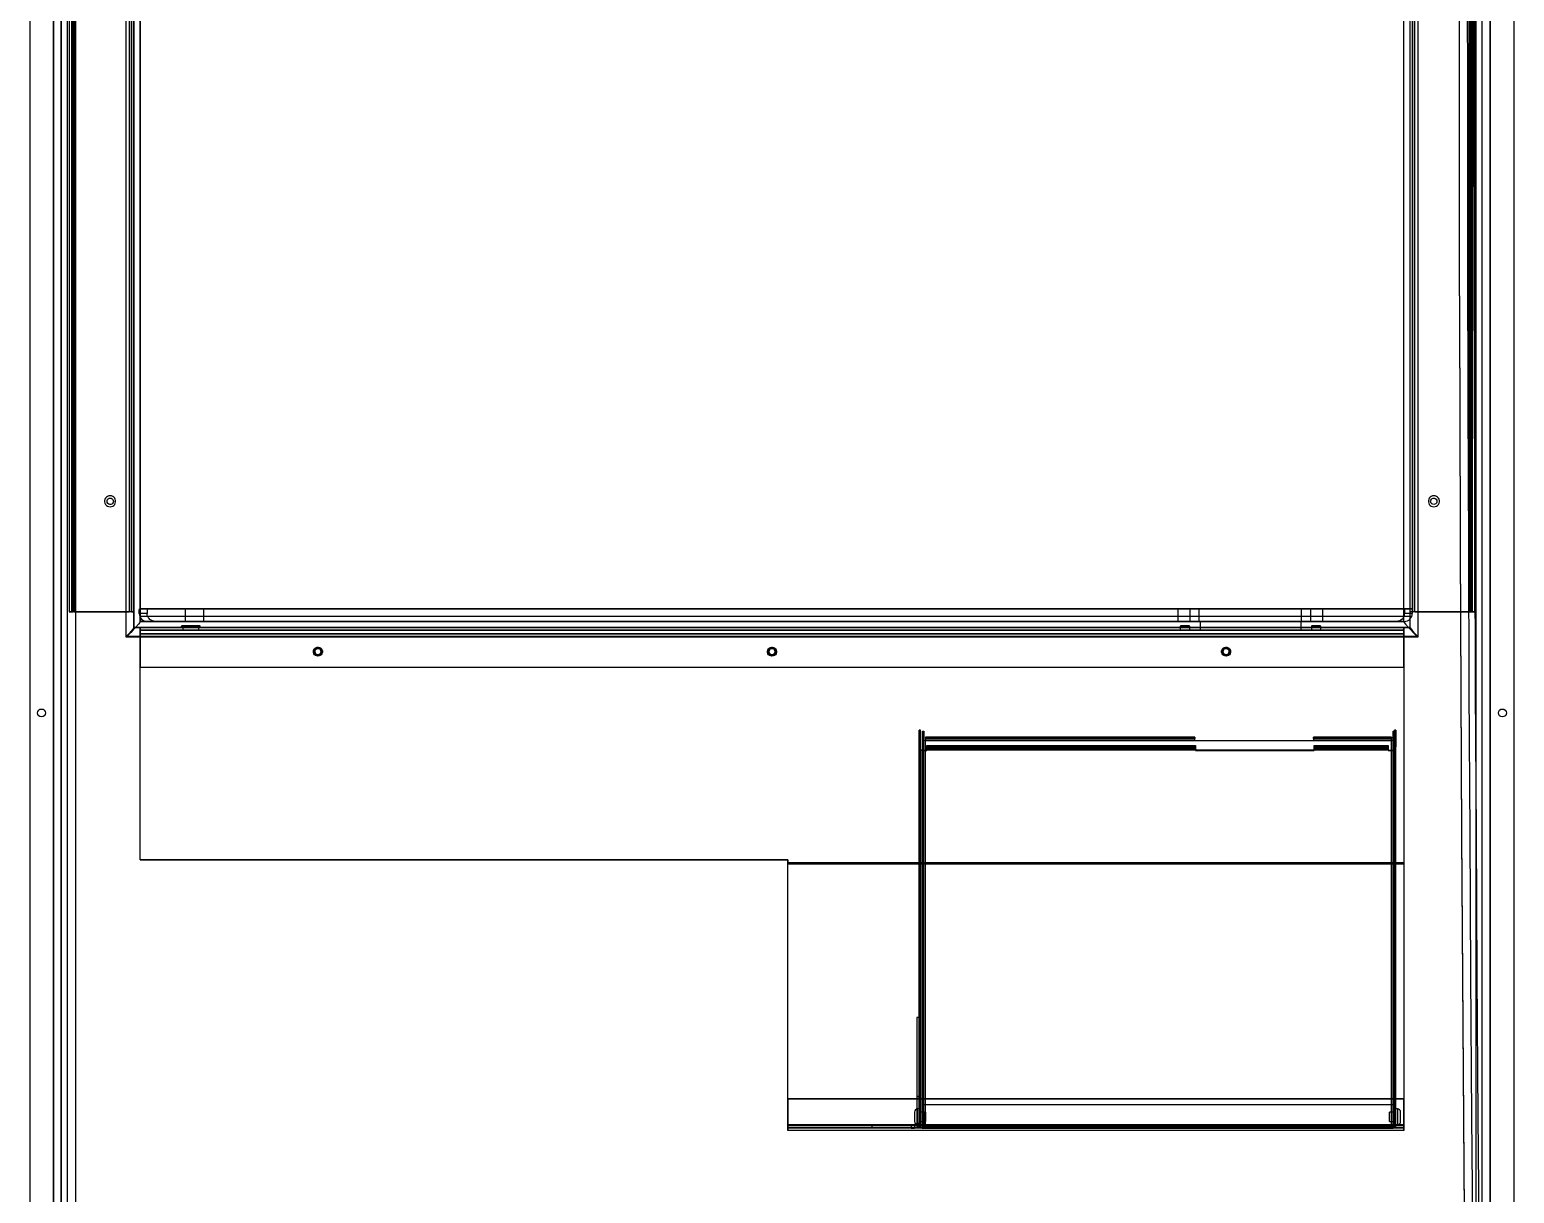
# Model space of a CAD drawing. Extents: x -36.1 to 57, y 1.4 to 46.9.
# Drawn here: x 29.936 to 30.876, y 4.031 to 4.767 of the extents above; entities that cross this region are included whole.
import ezdxf

# ---------------------------------------------------------------- set-up
doc = ezdxf.new("R2010")
doc.units = 0
doc.header["$LTSCALE"] = 0.02
doc.layers.add('CARENAGEM', color=1, linetype='CONTINUOUS')

msp = doc.modelspace()

# ---------------------------------------------------------------- linework, layer by layer
at = {"layer": 'CARENAGEM', "linetype": 'Continuous'}
for p, q in [((29.93635, 5.81477), (29.93635, 3.79477)), ((29.93635, 5.81477), (29.93635, 3.79477)), ((30.87635, 3.79477), (30.87635, 5.81477)), ((30.87635, 3.79477), (30.87635, 5.81477)), ((29.95135, 5.79577), (29.95135, 3.81377)), ((29.95135, 3.81377), (29.95135, 5.79577)), ((29.95635, 5.79577), (29.95635, 3.81377)), ((29.95635, 3.81377), (29.95635, 5.79577)), ((29.96035, 3.81377), (29.96035, 5.79577)), ((29.96035, 3.81377), (29.96035, 5.79577)), ((29.96535, 5.7984), (29.96535, 3.81114)), ((29.96535, 5.79723), (29.96535, 3.81231)), ((30.85205, 5.79577), (30.85205, 3.81377)), ((30.85605, 3.81377), (30.85605, 5.79577)), ((30.86104, 3.81377), (30.86104, 5.79577)), ((30.86104, 5.79577), (30.86104, 3.81377)), ((29.99735, 4.38315), (29.99735, 5.47877)), ((29.99735, 4.38265), (29.99735, 5.47477)), ((30.00235, 5.47877), (30.00235, 4.38873)), ((30.00635, 5.47477), (30.00635, 4.3927)), ((30.80635, 4.3927), (30.80635, 5.47477)), ((30.81035, 4.38873), (30.81035, 5.47877)), ((30.81535, 5.47877), (30.81535, 4.38315)), ((30.81535, 5.47477), (30.81535, 4.38265)), ((30.00235, 4.38877), (30.00235, 5.27877)), ((30.00635, 4.39277), (30.00635, 5.27477)), ((30.80635, 4.39277), (30.80635, 5.27477)), ((30.81035, 4.38877), (30.81035, 5.27877)), ((29.96143, 5.26877), (29.96143, 4.39877)), ((29.96144, 5.26877), (29.96144, 4.39877)), ((29.96293, 5.26877), (29.96293, 4.39877)), ((29.96294, 5.26877), (29.96294, 4.39877)), ((29.96367, 5.26877), (29.96367, 4.39877)), ((29.96433, 5.26877), (29.96433, 4.39877)), ((29.96438, 5.26877), (29.96438, 4.39877)), ((29.96516, 4.39877), (29.96516, 5.26877)), ((29.99925, 5.26877), (29.99925, 4.39877)), ((29.9993, 5.26877), (29.9993, 4.39877)), ((30.00085, 4.39877), (30.00085, 5.26877)), ((30.00085, 5.26877), (30.00085, 4.39877)), ((30.00235, 5.26877), (30.00235, 4.39877)), ((30.00235, 5.26877), (30.00235, 4.39877)), ((30.81035, 4.39877), (30.81035, 5.26877)), ((30.81035, 4.39877), (30.81035, 5.26877)), ((30.81185, 5.26877), (30.81185, 4.39877)), ((30.81185, 4.39877), (30.81185, 5.26877)), ((30.81341, 4.39877), (30.81341, 5.26877)), ((30.81346, 4.39877), (30.81346, 5.26877)), ((30.84755, 5.26877), (30.84755, 4.39877)), ((30.84833, 4.39877), (30.84833, 5.26877)), ((30.84838, 4.39877), (30.84838, 5.26877)), ((30.84904, 4.39877), (30.84904, 5.26877)), ((30.84977, 4.39877), (30.84977, 5.26877)), ((30.84978, 4.39877), (30.84978, 5.26877)), ((30.85127, 4.39877), (30.85127, 5.26877)), ((30.85128, 4.39877), (30.85128, 5.26877)), ((30.01073, 4.40077), (30.00584, 4.40077)), ((30.00584, 4.40077), (30.81162, 4.40077)), ((30.01073, 4.40077), (30.01073, 4.39777)), ((30.80673, 4.40077), (30.01073, 4.40077)), ((30.0347, 4.40077), (30.0347, 4.39277)), ((30.04668, 4.40077), (30.03473, 4.40077)), ((30.0467, 4.39277), (30.0467, 4.40077)), ((30.67121, 4.40077), (30.66321, 4.40077)), ((30.66321, 4.40077), (30.66321, 4.39277)), ((30.67121, 4.39277), (30.67121, 4.40077)), ((30.67671, 4.40077), (30.67671, 4.39277)), ((30.74171, 4.40077), (30.67671, 4.40077)), ((30.74171, 4.39277), (30.74171, 4.40077)), ((30.75521, 4.40077), (30.74721, 4.40077)), ((30.74721, 4.40077), (30.74721, 4.39277)), ((30.75521, 4.39277), (30.75521, 4.40077)), ((30.81162, 4.40077), (30.80673, 4.40077)), ((30.80673, 4.40077), (30.80673, 4.39777)), ((29.96144, 4.39877), (29.96367, 4.39877)), ((29.96294, 4.39877), (29.96144, 4.39877)), ((29.96433, 4.39877), (29.96144, 4.39877)), ((29.96516, 4.39877), (29.96294, 4.39877)), ((29.96438, 4.39877), (29.96294, 4.39877)), ((29.96516, 4.39877), (29.96367, 4.39877)), ((29.99925, 4.39877), (29.96433, 4.39877)), ((29.96438, 4.39877), (29.96433, 4.39877)), ((29.96438, 4.39877), (29.9993, 4.39877)), ((29.9993, 4.39877), (29.99925, 4.39877)), ((30.00235, 4.39877), (29.99925, 4.39877)), ((30.00085, 4.39877), (29.9993, 4.39877)), ((30.00085, 4.39877), (30.00235, 4.39877)), ((30.00085, 4.39877), (30.00235, 4.39877)), ((30.00085, 4.39877), (30.00085, 4.39877)), ((30.00235, 4.39877), (30.00235, 4.39877)), ((30.01073, 4.39777), (30.00568, 4.39777)), ((30.81137, 4.39577), (30.00609, 4.39577)), ((30.00635, 4.39277), (30.00635, 4.39277)), ((30.00635, 4.3927), (30.00635, 4.39277)), ((30.80635, 4.39277), (30.00635, 4.39277)), ((30.00635, 4.39277), (30.80635, 4.39277)), ((30.01067, 4.39277), (30.01573, 4.39277)), ((30.01067, 4.39277), (30.80679, 4.39277)), ((30.80173, 4.39277), (30.01573, 4.39277)), ((30.04668, 4.39277), (30.03473, 4.39277)), ((30.67121, 4.39277), (30.66321, 4.39277)), ((30.74171, 4.39277), (30.67671, 4.39277)), ((30.67735, 4.39277), (30.67735, 4.38877)), ((30.67736, 4.39277), (30.74135, 4.39277)), ((30.74135, 4.38877), (30.74135, 4.39277)), ((30.75521, 4.39277), (30.74721, 4.39277)), ((30.80173, 4.39277), (30.80679, 4.39277)), ((30.80635, 4.39277), (30.80635, 4.39277)), ((30.80635, 4.39277), (30.80635, 4.3927)), ((30.81178, 4.39777), (30.80673, 4.39777)), ((30.81185, 4.39877), (30.81035, 4.39877)), ((30.81035, 4.39877), (30.81035, 4.39877)), ((30.81185, 4.39877), (30.81035, 4.39877)), ((30.81346, 4.39877), (30.81035, 4.39877)), ((30.81185, 4.39877), (30.81185, 4.39877)), ((30.81341, 4.39877), (30.81185, 4.39877)), ((30.84833, 4.39877), (30.81341, 4.39877)), ((30.81341, 4.39877), (30.81346, 4.39877)), ((30.81346, 4.39877), (30.84838, 4.39877)), ((30.84755, 4.39877), (30.84904, 4.39877)), ((30.84755, 4.39877), (30.84977, 4.39877)), ((30.84833, 4.39877), (30.84838, 4.39877)), ((30.84977, 4.39877), (30.84833, 4.39877)), ((30.85127, 4.39877), (30.84838, 4.39877)), ((30.85127, 4.39877), (30.84904, 4.39877)), ((30.84977, 4.39877), (30.85127, 4.39877)), ((30.81535, 4.38315), (29.99735, 4.38315)), ((30.81535, 4.38265), (29.99735, 4.38265)), ((30.00235, 4.38877), (30.00235, 4.38877)), ((30.00235, 4.38873), (30.00235, 4.38877)), ((30.81035, 4.38877), (30.00235, 4.38877)), ((30.00235, 4.38877), (30.81035, 4.38877)), ((30.00635, 4.3846), (30.00635, 4.38877)), ((30.00635, 4.38727), (30.00635, 4.38877)), ((30.00635, 4.38877), (30.00635, 4.38877)), ((30.00635, 4.38727), (30.00635, 4.38877)), ((30.00635, 4.38877), (30.00635, 4.38489)), ((30.00635, 4.38877), (30.80635, 4.38877)), ((30.80635, 4.38877), (30.00635, 4.38877)), ((30.00635, 4.38477), (30.00635, 4.38727)), ((30.00635, 4.38727), (30.00635, 4.38727)), ((30.00635, 4.38727), (30.00635, 4.38494)), ((30.00635, 4.38727), (30.80635, 4.38727)), ((30.80635, 4.38727), (30.00635, 4.38727)), ((30.00635, 4.38494), (30.00635, 4.36373)), ((30.00635, 4.38494), (30.00635, 4.38489)), ((30.00635, 4.38494), (30.80635, 4.38494)), ((30.00635, 4.38489), (30.00635, 4.36368)), ((30.00635, 4.38489), (30.80635, 4.38489)), ((30.00635, 4.38477), (30.00635, 4.3846)), ((30.00635, 4.24186), (30.00635, 4.38477)), ((30.80635, 4.38477), (30.00635, 4.38477)), ((30.00635, 4.24169), (30.00635, 4.3846)), ((30.80635, 4.3846), (30.00635, 4.3846)), ((30.03235, 4.38979), (30.03235, 4.38877)), ((30.03235, 4.38877), (30.04435, 4.38877)), ((30.03335, 4.38877), (30.03335, 4.38727)), ((30.04335, 4.38877), (30.03336, 4.38877)), ((30.04335, 4.38727), (30.03336, 4.38727)), ((30.04335, 4.38727), (30.04335, 4.38877)), ((30.04435, 4.38877), (30.04435, 4.38979)), ((30.66485, 4.38979), (30.66485, 4.38877)), ((30.66485, 4.38877), (30.66485, 4.38727)), ((30.66485, 4.38877), (30.67085, 4.38877)), ((30.67085, 4.38877), (30.66485, 4.38877)), ((30.67085, 4.38727), (30.66485, 4.38727)), ((30.67085, 4.38877), (30.67085, 4.38979)), ((30.67085, 4.38727), (30.67085, 4.38877)), ((30.67735, 4.38877), (30.67735, 4.38727)), ((30.67736, 4.38877), (30.74135, 4.38877)), ((30.74135, 4.38877), (30.67736, 4.38877)), ((30.74135, 4.38727), (30.67736, 4.38727)), ((30.74135, 4.38727), (30.74135, 4.38877)), ((30.74785, 4.38979), (30.74785, 4.38877)), ((30.74785, 4.38877), (30.74785, 4.38727)), ((30.74785, 4.38877), (30.75385, 4.38877)), ((30.75385, 4.38877), (30.74785, 4.38877)), ((30.75385, 4.38727), (30.74785, 4.38727)), ((30.75385, 4.38877), (30.75385, 4.38979)), ((30.75385, 4.38727), (30.75385, 4.38877)), ((30.80635, 4.38727), (30.80635, 4.38877)), ((30.80635, 4.38877), (30.80635, 4.3846)), ((30.80635, 4.38727), (30.80635, 4.38877)), ((30.80635, 4.38877), (30.80635, 4.38877)), ((30.80635, 4.38489), (30.80635, 4.38877)), ((30.80635, 4.38727), (30.80635, 4.38477)), ((30.80635, 4.38727), (30.80635, 4.38727)), ((30.80635, 4.38494), (30.80635, 4.38727)), ((30.80635, 4.36373), (30.80635, 4.38494)), ((30.80635, 4.38494), (30.80635, 4.38489)), ((30.80635, 4.36368), (30.80635, 4.38489)), ((30.80635, 4.38477), (30.80635, 4.3846)), ((30.80635, 4.38477), (30.80635, 4.23987)), ((30.80635, 4.3846), (30.80635, 4.23971)), ((30.81035, 4.38877), (30.81035, 4.38877)), ((30.81035, 4.38877), (30.81035, 4.38873)), ((30.11635, 4.37365), (30.11635, 4.37364)), ((30.11685, 4.37366), (30.11685, 4.37357)), ((30.12085, 4.37357), (30.12085, 4.37366)), ((30.12135, 4.37364), (30.12135, 4.37365)), ((30.40385, 4.37365), (30.40385, 4.37364)), ((30.40435, 4.37366), (30.40435, 4.37357)), ((30.40835, 4.37357), (30.40835, 4.37366)), ((30.40885, 4.37364), (30.40885, 4.37365)), ((30.69135, 4.37365), (30.69135, 4.37364)), ((30.69185, 4.37366), (30.69185, 4.37357)), ((30.69585, 4.37357), (30.69585, 4.37366)), ((30.69635, 4.37364), (30.69635, 4.37365)), ((30.00635, 4.36368), (30.00635, 4.36373)), ((30.00635, 4.36373), (30.80635, 4.36373)), ((30.00635, 4.36368), (30.80635, 4.36368)), ((30.80635, 4.36368), (30.80635, 4.36373)), ((30.49955, 4.31336), (30.49955, 4.32387)), ((30.50045, 4.32387), (30.49955, 4.32387)), ((30.49955, 4.07267), (30.49955, 4.32387)), ((30.50045, 4.31336), (30.50045, 4.32387)), ((30.50045, 4.07267), (30.50045, 4.32387)), ((30.50165, 4.32322), (30.50165, 4.31918)), ((30.50165, 4.32322), (30.50255, 4.32322)), ((30.50165, 4.08139), (30.50165, 4.32322)), ((30.50165, 4.31739), (30.50165, 4.31918)), ((30.50255, 4.31918), (30.50165, 4.31918)), ((30.50165, 4.31739), (30.50255, 4.31739)), ((30.50165, 4.07286), (30.50165, 4.31739)), ((30.50255, 4.32322), (30.50255, 4.31918)), ((30.50255, 4.08139), (30.50255, 4.32322)), ((30.50255, 4.31739), (30.50255, 4.31918)), ((30.50255, 4.07286), (30.50255, 4.31739)), ((30.50345, 4.31947), (30.50345, 4.31918)), ((30.50345, 4.31947), (30.50345, 4.31857)), ((30.67415, 4.31947), (30.50345, 4.31947)), ((30.50345, 4.31828), (30.50345, 4.31918)), ((30.50345, 4.31918), (30.50345, 4.31726)), ((30.67415, 4.31918), (30.50345, 4.31918)), ((30.50345, 4.31857), (30.50345, 4.31828)), ((30.67415, 4.31857), (30.50345, 4.31857)), ((30.50345, 4.31828), (30.50345, 4.31733)), ((30.67415, 4.31828), (30.50345, 4.31828)), ((30.50345, 4.31733), (30.50345, 4.31726)), ((30.50345, 4.31733), (30.67415, 4.31733)), ((30.50345, 4.07289), (30.50345, 4.31733)), ((30.50345, 4.31726), (30.67415, 4.31726)), ((30.50345, 4.07283), (30.50345, 4.31726)), ((30.67415, 4.31918), (30.67415, 4.31947)), ((30.67415, 4.31947), (30.67415, 4.31857)), ((30.67415, 4.31726), (30.67415, 4.31918)), ((30.67415, 4.31828), (30.67415, 4.31857)), ((30.67415, 4.31733), (30.67415, 4.31828)), ((30.67415, 4.31733), (30.67415, 4.31713)), ((30.67415, 4.31706), (30.67415, 4.31726)), ((30.67415, 4.31706), (30.67415, 4.31713)), ((30.74915, 4.31713), (30.67415, 4.31713)), ((30.74915, 4.31706), (30.67415, 4.31706)), ((30.79865, 4.31947), (30.74915, 4.31947)), ((30.74915, 4.31947), (30.74915, 4.31918)), ((30.74915, 4.31857), (30.74915, 4.31947)), ((30.79865, 4.31918), (30.74915, 4.31918)), ((30.74915, 4.31918), (30.74915, 4.31726)), ((30.79865, 4.31857), (30.74915, 4.31857)), ((30.74915, 4.31857), (30.74915, 4.31828)), ((30.79865, 4.31828), (30.74915, 4.31828)), ((30.74915, 4.31828), (30.74915, 4.31733)), ((30.74915, 4.31733), (30.79865, 4.31733)), ((30.74915, 4.31713), (30.74915, 4.31733)), ((30.74915, 4.31726), (30.79865, 4.31726)), ((30.74915, 4.31706), (30.74915, 4.31726)), ((30.74915, 4.31713), (30.74915, 4.31706)), ((30.79865, 4.31918), (30.79865, 4.31947)), ((30.79865, 4.31947), (30.79865, 4.31857)), ((30.79865, 4.31726), (30.79865, 4.31918)), ((30.79865, 4.31828), (30.79865, 4.31918)), ((30.79865, 4.31828), (30.79865, 4.31857)), ((30.79865, 4.31733), (30.79865, 4.31828)), ((30.79865, 4.31733), (30.79865, 4.31726)), ((30.79865, 4.07289), (30.79865, 4.31733)), ((30.79865, 4.07283), (30.79865, 4.31726)), ((30.79955, 4.31918), (30.79955, 4.32322)), ((30.79955, 4.32322), (30.80045, 4.32322)), ((30.79955, 4.08139), (30.79955, 4.32322)), ((30.79955, 4.31739), (30.79955, 4.31918)), ((30.80045, 4.31918), (30.79955, 4.31918)), ((30.79955, 4.31739), (30.80045, 4.31739)), ((30.79955, 4.07286), (30.79955, 4.31739)), ((30.80045, 4.32387), (30.80045, 4.31336)), ((30.80135, 4.32387), (30.80045, 4.32387)), ((30.80045, 4.07267), (30.80045, 4.32387)), ((30.80045, 4.31918), (30.80045, 4.32322)), ((30.80045, 4.08139), (30.80045, 4.32322)), ((30.80045, 4.31739), (30.80045, 4.31918)), ((30.80045, 4.07286), (30.80045, 4.31739)), ((30.80135, 4.32387), (30.80135, 4.31336)), ((30.80135, 4.07267), (30.80135, 4.32387)), ((30.49955, 4.31336), (30.50045, 4.31336)), ((30.49955, 4.31159), (30.49955, 4.31336)), ((30.50045, 4.31159), (30.49955, 4.31159)), ((30.49955, 4.07383), (30.49955, 4.31159)), ((30.50045, 4.31159), (30.50045, 4.31336)), ((30.50045, 4.07383), (30.50045, 4.31159)), ((30.50135, 4.31124), (30.50135, 4.31144)), ((30.50135, 4.31144), (30.50135, 4.31128)), ((30.50135, 4.31108), (30.50135, 4.31128)), ((30.50135, 4.31124), (30.50435, 4.31124)), ((30.50135, 4.31124), (30.50135, 4.31108)), ((30.50135, 4.07368), (30.50135, 4.31124)), ((30.50135, 4.31108), (30.50435, 4.31108)), ((30.50135, 4.07352), (30.50135, 4.31108)), ((30.50435, 4.31336), (30.50435, 4.31409)), ((30.50435, 4.3132), (30.50435, 4.31409)), ((30.50435, 4.31409), (30.67455, 4.31409)), ((30.50435, 4.31128), (30.50435, 4.31336)), ((30.67455, 4.31336), (30.50435, 4.31336)), ((30.50435, 4.3132), (30.50435, 4.31248)), ((30.50435, 4.3132), (30.67455, 4.3132)), ((30.50435, 4.31144), (30.50435, 4.31248)), ((30.50435, 4.31248), (30.67455, 4.31248)), ((30.50435, 4.31144), (30.50435, 4.31124)), ((30.67455, 4.31144), (30.50435, 4.31144)), ((30.50435, 4.31108), (30.50435, 4.31128)), ((30.67455, 4.31128), (30.50435, 4.31128)), ((30.50435, 4.31108), (30.50435, 4.31124)), ((30.67455, 4.31409), (30.67455, 4.31336)), ((30.67455, 4.3132), (30.67455, 4.31409)), ((30.67455, 4.31336), (30.67455, 4.31128)), ((30.67455, 4.31248), (30.67455, 4.3132)), ((30.67455, 4.31248), (30.67455, 4.31144)), ((30.67455, 4.31124), (30.67455, 4.31144)), ((30.67455, 4.31108), (30.67455, 4.31128)), ((30.67455, 4.31124), (30.67455, 4.31108)), ((30.74955, 4.31124), (30.67455, 4.31124)), ((30.67455, 4.31108), (30.74955, 4.31108)), ((30.74955, 4.31409), (30.79655, 4.31409)), ((30.74955, 4.31336), (30.74955, 4.31409)), ((30.74955, 4.31409), (30.74955, 4.3132)), ((30.79655, 4.31336), (30.74955, 4.31336)), ((30.74955, 4.31128), (30.74955, 4.31336)), ((30.74955, 4.3132), (30.79655, 4.3132)), ((30.74955, 4.3132), (30.74955, 4.31248)), ((30.74955, 4.31248), (30.79655, 4.31248)), ((30.74955, 4.31144), (30.74955, 4.31248)), ((30.79655, 4.31144), (30.74955, 4.31144)), ((30.74955, 4.31144), (30.74955, 4.31124)), ((30.79655, 4.31128), (30.74955, 4.31128)), ((30.74955, 4.31108), (30.74955, 4.31128)), ((30.74955, 4.31108), (30.74955, 4.31124)), ((30.79655, 4.31409), (30.79655, 4.31336)), ((30.79655, 4.3132), (30.79655, 4.31409)), ((30.79655, 4.31336), (30.79655, 4.31128)), ((30.79655, 4.31248), (30.79655, 4.3132)), ((30.79655, 4.31248), (30.79655, 4.31144)), ((30.79655, 4.31124), (30.79655, 4.31144)), ((30.79655, 4.31108), (30.79655, 4.31128)), ((30.79655, 4.31124), (30.79955, 4.31124)), ((30.79655, 4.31124), (30.79655, 4.31108)), ((30.79655, 4.31108), (30.79955, 4.31108)), ((30.79955, 4.31144), (30.79955, 4.31124)), ((30.79955, 4.31144), (30.79955, 4.31128)), ((30.79955, 4.31108), (30.79955, 4.31128)), ((30.79955, 4.31108), (30.79955, 4.31124)), ((30.79955, 4.07368), (30.79955, 4.31124)), ((30.79955, 4.07352), (30.79955, 4.31108)), ((30.80045, 4.31336), (30.80135, 4.31336)), ((30.80045, 4.31159), (30.80045, 4.31336)), ((30.80135, 4.31159), (30.80045, 4.31159)), ((30.80045, 4.07383), (30.80045, 4.31159)), ((30.80135, 4.31159), (30.80135, 4.31336)), ((30.80135, 4.07383), (30.80135, 4.31159)), ((30.00635, 4.24169), (30.00635, 4.24186)), ((30.00635, 4.24186), (30.41635, 4.24186)), ((30.41635, 4.24169), (30.00635, 4.24169)), ((30.41635, 4.24186), (30.41635, 4.23987)), ((30.41635, 4.24169), (30.41635, 4.24186)), ((30.41635, 4.23971), (30.41635, 4.24169)), ((30.41635, 4.23964), (30.41635, 4.23987)), ((30.41635, 4.23987), (30.41635, 4.23971)), ((30.80635, 4.23987), (30.41635, 4.23987)), ((30.41635, 4.23932), (30.41635, 4.23971)), ((30.80635, 4.23971), (30.41635, 4.23971)), ((30.41635, 4.23964), (30.41635, 4.23932)), ((30.41635, 4.0738), (30.41635, 4.23964)), ((30.80635, 4.23964), (30.41635, 4.23964)), ((30.80635, 4.23987), (30.80635, 4.23964)), ((30.80635, 4.23971), (30.80635, 4.23987)), ((30.80635, 4.23971), (30.80635, 4.23932)), ((30.80635, 4.23964), (30.80635, 4.23932)), ((30.80635, 4.23964), (30.80635, 4.0738)), ((30.41635, 4.07348), (30.41635, 4.23932)), ((30.41635, 4.23932), (30.80635, 4.23932)), ((30.80635, 4.23932), (30.80635, 4.07348)), ((30.49805, 4.14192), (30.49805, 4.14203)), ((30.49955, 4.14203), (30.49805, 4.14203)), ((30.49805, 4.14203), (30.49805, 4.09203)), ((30.49955, 4.14192), (30.49805, 4.14192)), ((30.49805, 4.14192), (30.49805, 4.07492)), ((30.49955, 4.14192), (30.49955, 4.14203)), ((30.49955, 4.14203), (30.49955, 4.09203)), ((30.49955, 4.14192), (30.49955, 4.07492)), ((30.41635, 4.09047), (30.41635, 4.07397)), ((30.41635, 4.09034), (30.41635, 4.09047)), ((30.80635, 4.09047), (30.41635, 4.09047)), ((30.41635, 4.09034), (30.41635, 4.07384)), ((30.80635, 4.09034), (30.41635, 4.09034)), ((30.49805, 4.09203), (30.49805, 4.09198)), ((30.49955, 4.09203), (30.49805, 4.09203)), ((30.49805, 4.09198), (30.49805, 4.07498)), ((30.49805, 4.09198), (30.49955, 4.09198)), ((30.49955, 4.09198), (30.49955, 4.09203)), ((30.49955, 4.09198), (30.49955, 4.07498)), ((30.80635, 4.07397), (30.80635, 4.09047)), ((30.80635, 4.09034), (30.80635, 4.09047)), ((30.80635, 4.07384), (30.80635, 4.09034)), ((30.49655, 4.0821), (30.49655, 4.0761)), ((30.49955, 4.0841), (30.49855, 4.0841)), ((30.49855, 4.07411), (30.49855, 4.0841)), ((30.49955, 4.0841), (30.49955, 4.07411)), ((30.50045, 4.0821), (30.49955, 4.0821)), ((30.50355, 4.0821), (30.49955, 4.0821)), ((30.49955, 4.0821), (30.49955, 4.0761)), ((30.49955, 4.07612), (30.49955, 4.08209)), ((30.50045, 4.07612), (30.50045, 4.08209)), ((30.79955, 4.08678), (30.50135, 4.08678)), ((30.50135, 4.08678), (30.50135, 4.07366)), ((30.50135, 4.08672), (30.50135, 4.08678)), ((30.79955, 4.08672), (30.50135, 4.08672)), ((30.50135, 4.08672), (30.50135, 4.07359)), ((30.50255, 4.0821), (30.50165, 4.0821)), ((30.50165, 4.0821), (30.50165, 4.07611)), ((30.50165, 4.07367), (30.50165, 4.08139)), ((30.50165, 4.08139), (30.50255, 4.08139)), ((30.50255, 4.0821), (30.50255, 4.07611)), ((30.50255, 4.08139), (30.50255, 4.07367)), ((30.50355, 4.0821), (30.50355, 4.0761)), ((30.80135, 4.0821), (30.79735, 4.0821)), ((30.79735, 4.07611), (30.79735, 4.0821)), ((30.79955, 4.07366), (30.79955, 4.08678)), ((30.79955, 4.08672), (30.79955, 4.08678)), ((30.79955, 4.07359), (30.79955, 4.08672)), ((30.80045, 4.0821), (30.79955, 4.0821)), ((30.79955, 4.07611), (30.79955, 4.0821)), ((30.79955, 4.07367), (30.79955, 4.08139)), ((30.79955, 4.08139), (30.80045, 4.08139)), ((30.80135, 4.0821), (30.80045, 4.0821)), ((30.80045, 4.0821), (30.80045, 4.07611)), ((30.80045, 4.08209), (30.80045, 4.07612)), ((30.80045, 4.08139), (30.80045, 4.07367)), ((30.80235, 4.0841), (30.80135, 4.0841)), ((30.80135, 4.0741), (30.80135, 4.0841)), ((30.80135, 4.07611), (30.80135, 4.0821)), ((30.80135, 4.07612), (30.80135, 4.08209)), ((30.80235, 4.0841), (30.80235, 4.0741)), ((30.80435, 4.07611), (30.80435, 4.0821)), ((30.41635, 4.07397), (30.41635, 4.07192)), ((30.41635, 4.07397), (30.41635, 4.07384)), ((30.80635, 4.07397), (30.41635, 4.07397)), ((30.41635, 4.07384), (30.41635, 4.07042)), ((30.41635, 4.07384), (30.80635, 4.07384)), ((30.41635, 4.07203), (30.41635, 4.0738)), ((30.41635, 4.07348), (30.41635, 4.0738)), ((30.80635, 4.0738), (30.41635, 4.0738)), ((30.41635, 4.07053), (30.41635, 4.07348)), ((30.80635, 4.07348), (30.41635, 4.07348)), ((30.41635, 4.07203), (30.41635, 4.07053)), ((30.41635, 4.07192), (30.41635, 4.07203)), ((30.80635, 4.07203), (30.41635, 4.07203)), ((30.41635, 4.07042), (30.41635, 4.07192)), ((30.80635, 4.07192), (30.41635, 4.07192)), ((30.41635, 4.07042), (30.41635, 4.07053)), ((30.80635, 4.07053), (30.41635, 4.07053)), ((30.80635, 4.07042), (30.41635, 4.07042)), ((30.46955, 4.07353), (30.46955, 4.07203)), ((30.46955, 4.07342), (30.46955, 4.07353)), ((30.49455, 4.07353), (30.46955, 4.07353)), ((30.46955, 4.07342), (30.46955, 4.07192)), ((30.49655, 4.07342), (30.46955, 4.07342)), ((30.46955, 4.07192), (30.46955, 4.07203)), ((30.49455, 4.07203), (30.46955, 4.07203)), ((30.49655, 4.07192), (30.46955, 4.07192)), ((30.49455, 4.07353), (30.49455, 4.07203)), ((30.49455, 4.07348), (30.49455, 4.07353)), ((30.49655, 4.07348), (30.49455, 4.07348)), ((30.49455, 4.07348), (30.49455, 4.07198)), ((30.49455, 4.07203), (30.49455, 4.07198)), ((30.49455, 4.07198), (30.49655, 4.07198)), ((30.49655, 4.07342), (30.49655, 4.07348)), ((30.49655, 4.07342), (30.49655, 4.07192)), ((30.49655, 4.07192), (30.49655, 4.07198)), ((30.49805, 4.07492), (30.49805, 4.07498)), ((30.49955, 4.07492), (30.49805, 4.07492)), ((30.49855, 4.0741), (30.49955, 4.0741)), ((30.49955, 4.0761), (30.50045, 4.0761)), ((30.49955, 4.0761), (30.50355, 4.0761)), ((30.49955, 4.07492), (30.49955, 4.07498)), ((30.49955, 4.07383), (30.50045, 4.07383)), ((30.49955, 4.07277), (30.49955, 4.07383)), ((30.50045, 4.07277), (30.49955, 4.07277)), ((30.49955, 4.07267), (30.49955, 4.07277)), ((30.50045, 4.07267), (30.49955, 4.07267)), ((30.50045, 4.07277), (30.50045, 4.07383)), ((30.50045, 4.07267), (30.50045, 4.07277)), ((30.50135, 4.07368), (30.79955, 4.07368)), ((30.50135, 4.07293), (30.50135, 4.07368)), ((30.50135, 4.07368), (30.50135, 4.07352)), ((30.79955, 4.07366), (30.50135, 4.07366)), ((30.50135, 4.07366), (30.50135, 4.07282)), ((30.50135, 4.07366), (30.50135, 4.07359)), ((30.79955, 4.07359), (30.50135, 4.07359)), ((30.50135, 4.07359), (30.50135, 4.07192)), ((30.50135, 4.07352), (30.79955, 4.07352)), ((30.50135, 4.07203), (30.50135, 4.07352)), ((30.79955, 4.07293), (30.50135, 4.07293)), ((30.50135, 4.07282), (30.50135, 4.07293)), ((30.50135, 4.07293), (30.50135, 4.07203)), ((30.50135, 4.07282), (30.79955, 4.07282)), ((30.50135, 4.07282), (30.50135, 4.07192)), ((30.50135, 4.07203), (30.79955, 4.07203)), ((30.50135, 4.07192), (30.50135, 4.07203)), ((30.50135, 4.07192), (30.79955, 4.07192)), ((30.50165, 4.0761), (30.50255, 4.0761)), ((30.50165, 4.07286), (30.50165, 4.07367)), ((30.50255, 4.07367), (30.50165, 4.07367)), ((30.50165, 4.07286), (30.50255, 4.07286)), ((30.50255, 4.07286), (30.50255, 4.07367)), ((30.50345, 4.07289), (30.79865, 4.07289)), ((30.50345, 4.07283), (30.50345, 4.07289)), ((30.50345, 4.07283), (30.79865, 4.07283)), ((30.79735, 4.0761), (30.80135, 4.0761)), ((30.79865, 4.07283), (30.79865, 4.07289)), ((30.79955, 4.0761), (30.80045, 4.0761)), ((30.79955, 4.07368), (30.79955, 4.07293)), ((30.79955, 4.07368), (30.79955, 4.07352)), ((30.79955, 4.07367), (30.79955, 4.07286)), ((30.80045, 4.07367), (30.79955, 4.07367)), ((30.79955, 4.07366), (30.79955, 4.07359)), ((30.79955, 4.07282), (30.79955, 4.07366)), ((30.79955, 4.07192), (30.79955, 4.07359)), ((30.79955, 4.07352), (30.79955, 4.07203)), ((30.79955, 4.07293), (30.79955, 4.07282)), ((30.79955, 4.07293), (30.79955, 4.07203)), ((30.79955, 4.07286), (30.80045, 4.07286)), ((30.79955, 4.07282), (30.79955, 4.07192)), ((30.79955, 4.07203), (30.79955, 4.07192)), ((30.80045, 4.0761), (30.80135, 4.0761)), ((30.80045, 4.07383), (30.80135, 4.07383)), ((30.80045, 4.07277), (30.80045, 4.07383)), ((30.80045, 4.07367), (30.80045, 4.07286)), ((30.80135, 4.07277), (30.80045, 4.07277)), ((30.80045, 4.07277), (30.80045, 4.07267)), ((30.80135, 4.07267), (30.80045, 4.07267)), ((30.80135, 4.0741), (30.80235, 4.0741)), ((30.80135, 4.07277), (30.80135, 4.07383)), ((30.80135, 4.07277), (30.80135, 4.07267)), ((30.80635, 4.07397), (30.80635, 4.07384)), ((30.80635, 4.07192), (30.80635, 4.07397)), ((30.80635, 4.07042), (30.80635, 4.07384)), ((30.80635, 4.0738), (30.80635, 4.07203)), ((30.80635, 4.07348), (30.80635, 4.0738)), ((30.80635, 4.07348), (30.80635, 4.07053)), ((30.80635, 4.07203), (30.80635, 4.07053)), ((30.80635, 4.07203), (30.80635, 4.07192)), ((30.80635, 4.07042), (30.80635, 4.07192)), ((30.80635, 4.07053), (30.80635, 4.07042))]:
    msp.add_line(p, q, dxfattribs=at)
at = {"layer": 'CARENAGEM', "linetype": 'Continuous', "flags": 128}
for points in [[(30.84674, 3.81114), (30.84585, 3.89917), (30.84504, 3.98784), (30.84432, 4.07712), (30.84368, 4.16691), (30.84312, 4.25718), (30.84265, 4.34783), (30.84227, 4.43882), (30.84197, 4.53008), (30.84175, 4.62153), (30.84162, 4.71312), (30.84158, 4.80477), (30.84162, 4.89642), (30.84175, 4.98801), (30.84197, 5.07946), (30.84227, 5.17072), (30.84265, 5.26171), (30.84312, 5.35237), (30.84368, 5.44263), (30.84432, 5.53243), (30.84504, 5.6217), (30.84585, 5.71038), (30.84674, 5.7984)], [(30.84674, 3.81231), (30.84585, 3.90023), (30.84504, 3.9888), (30.84432, 4.07797), (30.84368, 4.16766), (30.84312, 4.25782), (30.84265, 4.34837), (30.84227, 4.43925), (30.84197, 4.5304), (30.84175, 4.62175), (30.84162, 4.71323), (30.84158, 4.80477), (30.84162, 4.89632), (30.84175, 4.98779), (30.84197, 5.07914), (30.84227, 5.17029), (30.84265, 5.26117), (30.84312, 5.35172), (30.84368, 5.44188), (30.84432, 5.53157), (30.84504, 5.62074), (30.84585, 5.70931), (30.84674, 5.79723)], [(30.85174, 5.79577), (30.85085, 5.70798), (30.85004, 5.61954), (30.84932, 5.5305), (30.84868, 5.44094), (30.84812, 5.35092), (30.84765, 5.2605), (30.84726, 5.16975), (30.84696, 5.07874), (30.84675, 4.98753), (30.84662, 4.89618), (30.84658, 4.80477), (30.84662, 4.71336), (30.84675, 4.62202), (30.84696, 4.5308), (30.84726, 4.43979), (30.84765, 4.34904), (30.84812, 4.25862), (30.84868, 4.1686), (30.84932, 4.07904), (30.85004, 3.99), (30.85085, 3.90156), (30.85174, 3.81377)], [(30.85574, 5.79577), (30.85485, 5.70798), (30.85404, 5.61954), (30.85332, 5.5305), (30.85267, 5.44094), (30.85212, 5.35092), (30.85165, 5.2605), (30.85126, 5.16975), (30.85096, 5.07874), (30.85075, 4.98753), (30.85062, 4.89618), (30.85057, 4.80477), (30.85062, 4.71336), (30.85075, 4.62202), (30.85096, 4.5308), (30.85126, 4.43979), (30.85165, 4.34904), (30.85212, 4.25862), (30.85267, 4.1686), (30.85332, 4.07904), (30.85404, 3.99), (30.85485, 3.90156), (30.85574, 3.81377)], [(29.98729, 4.46527), (29.98812, 4.46537), (29.98891, 4.46567), (29.9896, 4.46615), (29.99016, 4.46678), (29.99056, 4.46753), (29.99076, 4.46835), (29.99076, 4.46919), (29.99056, 4.47001), (29.99016, 4.47076), (29.9896, 4.47139), (29.98891, 4.47187), (29.98812, 4.47217), (29.98729, 4.47227), (29.98645, 4.47217), (29.98566, 4.47187), (29.98497, 4.47139), (29.98441, 4.47076), (29.98401, 4.47001), (29.98381, 4.46919), (29.98381, 4.46835), (29.98401, 4.46753), (29.98441, 4.46678), (29.98497, 4.46615), (29.98566, 4.46567), (29.98645, 4.46537), (29.98729, 4.46527)], [(29.98734, 4.47077), (29.98799, 4.47066), (29.98857, 4.47035), (29.98901, 4.46986), (29.98928, 4.46926), (29.98933, 4.46861), (29.98917, 4.46797), (29.98881, 4.46742), (29.98829, 4.46701), (29.98767, 4.4668), (29.98701, 4.4668), (29.98639, 4.46701), (29.98587, 4.46742), (29.98551, 4.46797), (29.98535, 4.46861), (29.9854, 4.46926), (29.98566, 4.46986), (29.98611, 4.47035), (29.98669, 4.47066), (29.98734, 4.47077)], [(30.82542, 4.47227), (30.82459, 4.47217), (30.8238, 4.47187), (30.8231, 4.47139), (30.82255, 4.47076), (30.82215, 4.47001), (30.82195, 4.46919), (30.82195, 4.46835), (30.82215, 4.46753), (30.82255, 4.46678), (30.8231, 4.46615), (30.8238, 4.46567), (30.82459, 4.46537), (30.82542, 4.46527), (30.82626, 4.46537), (30.82705, 4.46567), (30.82774, 4.46615), (30.8283, 4.46678), (30.82869, 4.46753), (30.8289, 4.46835), (30.8289, 4.46919), (30.82869, 4.47001), (30.8283, 4.47076), (30.82774, 4.47139), (30.82705, 4.47187), (30.82626, 4.47217), (30.82542, 4.47227)], [(30.82537, 4.46677), (30.82472, 4.46688), (30.82414, 4.46719), (30.8237, 4.46768), (30.82343, 4.46828), (30.82338, 4.46894), (30.82354, 4.46957), (30.8239, 4.47013), (30.82442, 4.47053), (30.82504, 4.47074), (30.8257, 4.47074), (30.82632, 4.47053), (30.82684, 4.47013), (30.8272, 4.46957), (30.82736, 4.46894), (30.82731, 4.46828), (30.82704, 4.46768), (30.8266, 4.46719), (30.82602, 4.46688), (30.82537, 4.46677)], [(30.00568, 4.39777), (30.0057, 4.39861), (30.00572, 4.39935), (30.00575, 4.39995), (30.00578, 4.4004), (30.00581, 4.40068), (30.00584, 4.40077)], [(30.81162, 4.40077), (30.81165, 4.40068), (30.81168, 4.4004), (30.81171, 4.39995), (30.81174, 4.39935), (30.81176, 4.39861), (30.81178, 4.39777)], [(30.00635, 4.3927), (30.00604, 4.3921), (30.0052, 4.39101), (30.00342, 4.38897), (30.00195, 4.38738), (30.00038, 4.38573), (29.99737, 4.38267), (29.99735, 4.38265)], [(30.00568, 4.39777), (30.00581, 4.39661), (30.00609, 4.39577)], [(30.00609, 4.39577), (30.00656, 4.39493), (30.00718, 4.39419), (30.00793, 4.39359), (30.00879, 4.39314), (30.00971, 4.39286), (30.01067, 4.39277)], [(30.01573, 4.39277), (30.01486, 4.39285), (30.01402, 4.39307), (30.01323, 4.39344), (30.01252, 4.39394), (30.0119, 4.39456), (30.0114, 4.39527), (30.01103, 4.39606), (30.01081, 4.3969), (30.01073, 4.39777)], [(30.03835, 4.38958), (30.03946, 4.38958), (30.04052, 4.38959), (30.04151, 4.38961), (30.0424, 4.38963), (30.04314, 4.38966), (30.04373, 4.38969), (30.04413, 4.38973), (30.04433, 4.38977), (30.04433, 4.38981), (30.04413, 4.38984), (30.04373, 4.38988), (30.04314, 4.38991), (30.0424, 4.38994), (30.04151, 4.38996), (30.04052, 4.38998), (30.03946, 4.38999), (30.03835, 4.39), (30.03725, 4.38999), (30.03619, 4.38998), (30.0352, 4.38996), (30.03431, 4.38994), (30.03357, 4.38991), (30.03298, 4.38988), (30.03258, 4.38984), (30.03238, 4.38981), (30.03238, 4.38977), (30.03258, 4.38973), (30.03298, 4.38969), (30.03357, 4.38966), (30.03431, 4.38963), (30.0352, 4.38961), (30.03619, 4.38959), (30.03725, 4.38958), (30.03835, 4.38958)], [(30.66785, 4.38968), (30.66863, 4.38969), (30.66935, 4.3897), (30.66998, 4.38971), (30.67045, 4.38973), (30.67075, 4.38976), (30.67085, 4.38979), (30.67075, 4.38981), (30.67045, 4.38984), (30.66998, 4.38986), (30.66935, 4.38988), (30.66863, 4.38989), (30.66785, 4.38989), (30.66708, 4.38989), (30.66635, 4.38988), (30.66573, 4.38986), (30.66526, 4.38984), (30.66496, 4.38981), (30.66485, 4.38979), (30.66496, 4.38976), (30.66526, 4.38973), (30.66573, 4.38971), (30.66635, 4.3897), (30.66708, 4.38969), (30.66785, 4.38968)], [(30.75085, 4.38968), (30.75163, 4.38969), (30.75235, 4.3897), (30.75298, 4.38971), (30.75345, 4.38973), (30.75375, 4.38976), (30.75385, 4.38979), (30.75375, 4.38981), (30.75345, 4.38984), (30.75298, 4.38986), (30.75235, 4.38988), (30.75163, 4.38989), (30.75085, 4.38989), (30.75008, 4.38989), (30.74935, 4.38988), (30.74873, 4.38986), (30.74826, 4.38984), (30.74796, 4.38981), (30.74785, 4.38979), (30.74796, 4.38976), (30.74826, 4.38973), (30.74873, 4.38971), (30.74935, 4.3897), (30.75008, 4.38969), (30.75085, 4.38968)], [(30.80673, 4.39777), (30.80663, 4.39679), (30.80635, 4.39586), (30.80589, 4.39499), (30.80526, 4.39423), (30.80451, 4.39361), (30.80364, 4.39315), (30.8027, 4.39287), (30.80173, 4.39277)], [(30.80635, 4.3927), (30.80667, 4.3921), (30.80751, 4.39101), (30.80929, 4.38897), (30.81076, 4.38738), (30.81233, 4.38573), (30.81534, 4.38267), (30.81535, 4.38265)], [(30.80679, 4.39277), (30.80775, 4.39286), (30.80867, 4.39314), (30.80953, 4.39359), (30.81028, 4.39419), (30.8109, 4.39493), (30.81137, 4.39577)], [(30.81137, 4.39577), (30.81171, 4.39693), (30.81178, 4.39777)], [(30.00235, 4.38873), (30.00218, 4.3884), (30.00171, 4.38779), (30.00072, 4.38666), (29.99903, 4.38486), (29.99736, 4.38316), (29.99735, 4.38315)], [(30.81035, 4.38873), (30.81053, 4.3884), (30.811, 4.38779), (30.81199, 4.38666), (30.81367, 4.38486), (30.81534, 4.38316), (30.81535, 4.38315)], [(30.11885, 4.37073), (30.11807, 4.37084), (30.11735, 4.37115), (30.11674, 4.37165), (30.11628, 4.37229), (30.11602, 4.37304), (30.11596, 4.37383), (30.11612, 4.3746), (30.11649, 4.3753), (30.11702, 4.37588), (30.1177, 4.37629), (30.11846, 4.3765), (30.11925, 4.3765), (30.12001, 4.37629), (30.12068, 4.37588), (30.12122, 4.3753), (30.12159, 4.3746), (30.12175, 4.37383), (30.12169, 4.37304), (30.12143, 4.37229), (30.12097, 4.37165), (30.12036, 4.37115), (30.11964, 4.37084), (30.11885, 4.37073)], [(30.11885, 4.37615), (30.11956, 4.37605), (30.12021, 4.37575), (30.12074, 4.37528), (30.12113, 4.37469), (30.12133, 4.374), (30.12133, 4.37329), (30.12113, 4.37261), (30.12074, 4.37201), (30.12021, 4.37155), (30.11956, 4.37125), (30.11885, 4.37115), (30.11815, 4.37125), (30.1175, 4.37155), (30.11697, 4.37201), (30.11658, 4.37261), (30.11638, 4.37329), (30.11638, 4.374), (30.11658, 4.37469), (30.11697, 4.37528), (30.1175, 4.37575), (30.11815, 4.37605), (30.11885, 4.37615)], [(30.11885, 4.37114), (30.11956, 4.37124), (30.12021, 4.37154), (30.12074, 4.37201), (30.12113, 4.3726), (30.12133, 4.37329), (30.12133, 4.374), (30.12113, 4.37468), (30.12074, 4.37528), (30.12021, 4.37574), (30.11956, 4.37604), (30.11885, 4.37614), (30.11815, 4.37604), (30.1175, 4.37574), (30.11697, 4.37528), (30.11658, 4.37468), (30.11638, 4.374), (30.11638, 4.37329), (30.11658, 4.3726), (30.11697, 4.37201), (30.1175, 4.37154), (30.11815, 4.37124), (30.11885, 4.37114)], [(30.11885, 4.37576), (30.11821, 4.37566), (30.11762, 4.37536), (30.11716, 4.3749), (30.11686, 4.37431), (30.11675, 4.37366), (30.11686, 4.37301), (30.11716, 4.37243), (30.11762, 4.37196), (30.11821, 4.37167), (30.11885, 4.37156), (30.1195, 4.37167), (30.12009, 4.37196), (30.12055, 4.37243), (30.12085, 4.37301), (30.12095, 4.37366), (30.12085, 4.37431), (30.12055, 4.3749), (30.12009, 4.37536), (30.1195, 4.37566), (30.11885, 4.37576)], [(30.11885, 4.37566), (30.11821, 4.37555), (30.11763, 4.37524), (30.11718, 4.37476), (30.11692, 4.37415), (30.11686, 4.3735), (30.11702, 4.37286), (30.11738, 4.37231), (30.1179, 4.3719), (30.11853, 4.37169), (30.11918, 4.37169), (30.11981, 4.3719), (30.12033, 4.37231), (30.12069, 4.37286), (30.12085, 4.3735), (30.12079, 4.37415), (30.12053, 4.37476), (30.12008, 4.37524), (30.1195, 4.37555), (30.11885, 4.37566)], [(30.11885, 4.37158), (30.11821, 4.37168), (30.11763, 4.372), (30.11718, 4.37248), (30.11692, 4.37308), (30.11686, 4.37374), (30.11702, 4.37438), (30.11738, 4.37493), (30.1179, 4.37533), (30.11853, 4.37555), (30.11918, 4.37555), (30.11981, 4.37533), (30.12033, 4.37493), (30.12069, 4.37438), (30.12085, 4.37374), (30.12079, 4.37308), (30.12053, 4.37248), (30.12008, 4.372), (30.1195, 4.37168), (30.11885, 4.37158)], [(30.40635, 4.37073), (30.40557, 4.37084), (30.40485, 4.37115), (30.40424, 4.37165), (30.40378, 4.37229), (30.40352, 4.37304), (30.40346, 4.37383), (30.40362, 4.3746), (30.40399, 4.3753), (30.40452, 4.37588), (30.4052, 4.37629), (30.40596, 4.3765), (30.40675, 4.3765), (30.40751, 4.37629), (30.40818, 4.37588), (30.40872, 4.3753), (30.40909, 4.3746), (30.40925, 4.37383), (30.40919, 4.37304), (30.40893, 4.37229), (30.40847, 4.37165), (30.40786, 4.37115), (30.40714, 4.37084), (30.40635, 4.37073)], [(30.40635, 4.37615), (30.40706, 4.37605), (30.40771, 4.37575), (30.40824, 4.37528), (30.40863, 4.37469), (30.40883, 4.374), (30.40883, 4.37329), (30.40863, 4.37261), (30.40824, 4.37201), (30.40771, 4.37155), (30.40706, 4.37125), (30.40635, 4.37115), (30.40565, 4.37125), (30.405, 4.37155), (30.40447, 4.37201), (30.40408, 4.37261), (30.40388, 4.37329), (30.40388, 4.374), (30.40408, 4.37469), (30.40447, 4.37528), (30.405, 4.37575), (30.40565, 4.37605), (30.40635, 4.37615)], [(30.40635, 4.37114), (30.40706, 4.37124), (30.40771, 4.37154), (30.40824, 4.37201), (30.40863, 4.3726), (30.40883, 4.37329), (30.40883, 4.374), (30.40863, 4.37468), (30.40824, 4.37528), (30.40771, 4.37574), (30.40706, 4.37604), (30.40635, 4.37614), (30.40565, 4.37604), (30.405, 4.37574), (30.40447, 4.37528), (30.40408, 4.37468), (30.40388, 4.374), (30.40388, 4.37329), (30.40408, 4.3726), (30.40447, 4.37201), (30.405, 4.37154), (30.40565, 4.37124), (30.40635, 4.37114)], [(30.40635, 4.37576), (30.40571, 4.37566), (30.40512, 4.37536), (30.40466, 4.3749), (30.40436, 4.37431), (30.40425, 4.37366), (30.40436, 4.37301), (30.40466, 4.37243), (30.40512, 4.37196), (30.40571, 4.37167), (30.40635, 4.37156), (30.407, 4.37167), (30.40759, 4.37196), (30.40805, 4.37243), (30.40835, 4.37301), (30.40845, 4.37366), (30.40835, 4.37431), (30.40805, 4.3749), (30.40759, 4.37536), (30.407, 4.37566), (30.40635, 4.37576)], [(30.40635, 4.37566), (30.40571, 4.37555), (30.40513, 4.37524), (30.40468, 4.37476), (30.40442, 4.37415), (30.40436, 4.3735), (30.40452, 4.37286), (30.40488, 4.37231), (30.4054, 4.3719), (30.40603, 4.37169), (30.40668, 4.37169), (30.40731, 4.3719), (30.40783, 4.37231), (30.40819, 4.37286), (30.40835, 4.3735), (30.40829, 4.37415), (30.40803, 4.37476), (30.40758, 4.37524), (30.407, 4.37555), (30.40635, 4.37566)], [(30.40635, 4.37158), (30.40571, 4.37168), (30.40513, 4.372), (30.40468, 4.37248), (30.40442, 4.37308), (30.40436, 4.37374), (30.40452, 4.37438), (30.40488, 4.37493), (30.4054, 4.37533), (30.40603, 4.37555), (30.40668, 4.37555), (30.40731, 4.37533), (30.40783, 4.37493), (30.40819, 4.37438), (30.40835, 4.37374), (30.40829, 4.37308), (30.40803, 4.37248), (30.40758, 4.372), (30.407, 4.37168), (30.40635, 4.37158)], [(30.69385, 4.37073), (30.69307, 4.37084), (30.69235, 4.37115), (30.69174, 4.37165), (30.69128, 4.37229), (30.69102, 4.37304), (30.69096, 4.37383), (30.69112, 4.3746), (30.69149, 4.3753), (30.69202, 4.37588), (30.6927, 4.37629), (30.69346, 4.3765), (30.69425, 4.3765), (30.69501, 4.37629), (30.69568, 4.37588), (30.69622, 4.3753), (30.69659, 4.3746), (30.69675, 4.37383), (30.69669, 4.37304), (30.69643, 4.37229), (30.69597, 4.37165), (30.69536, 4.37115), (30.69464, 4.37084), (30.69385, 4.37073)], [(30.69385, 4.37615), (30.69456, 4.37605), (30.69521, 4.37575), (30.69574, 4.37528), (30.69613, 4.37469), (30.69633, 4.374), (30.69633, 4.37329), (30.69613, 4.37261), (30.69574, 4.37201), (30.69521, 4.37155), (30.69456, 4.37125), (30.69385, 4.37115), (30.69315, 4.37125), (30.6925, 4.37155), (30.69197, 4.37201), (30.69158, 4.37261), (30.69138, 4.37329), (30.69138, 4.374), (30.69158, 4.37469), (30.69197, 4.37528), (30.6925, 4.37575), (30.69315, 4.37605), (30.69385, 4.37615)], [(30.69385, 4.37114), (30.69456, 4.37124), (30.69521, 4.37154), (30.69574, 4.37201), (30.69613, 4.3726), (30.69633, 4.37329), (30.69633, 4.374), (30.69613, 4.37468), (30.69574, 4.37528), (30.69521, 4.37574), (30.69456, 4.37604), (30.69385, 4.37614), (30.69315, 4.37604), (30.6925, 4.37574), (30.69197, 4.37528), (30.69158, 4.37468), (30.69138, 4.374), (30.69138, 4.37329), (30.69158, 4.3726), (30.69197, 4.37201), (30.6925, 4.37154), (30.69315, 4.37124), (30.69385, 4.37114)], [(30.69385, 4.37576), (30.69321, 4.37566), (30.69262, 4.37536), (30.69216, 4.3749), (30.69186, 4.37431), (30.69175, 4.37366), (30.69186, 4.37301), (30.69216, 4.37243), (30.69262, 4.37196), (30.69321, 4.37167), (30.69385, 4.37156), (30.6945, 4.37167), (30.69509, 4.37196), (30.69555, 4.37243), (30.69585, 4.37301), (30.69595, 4.37366), (30.69585, 4.37431), (30.69555, 4.3749), (30.69509, 4.37536), (30.6945, 4.37566), (30.69385, 4.37576)], [(30.69385, 4.37566), (30.69321, 4.37555), (30.69263, 4.37524), (30.69218, 4.37476), (30.69192, 4.37415), (30.69186, 4.3735), (30.69202, 4.37286), (30.69238, 4.37231), (30.6929, 4.3719), (30.69353, 4.37169), (30.69418, 4.37169), (30.69481, 4.3719), (30.69533, 4.37231), (30.69569, 4.37286), (30.69585, 4.3735), (30.69579, 4.37415), (30.69553, 4.37476), (30.69508, 4.37524), (30.6945, 4.37555), (30.69385, 4.37566)], [(30.69385, 4.37158), (30.69321, 4.37168), (30.69263, 4.372), (30.69218, 4.37248), (30.69192, 4.37308), (30.69186, 4.37374), (30.69202, 4.37438), (30.69238, 4.37493), (30.6929, 4.37533), (30.69353, 4.37555), (30.69418, 4.37555), (30.69481, 4.37533), (30.69533, 4.37493), (30.69569, 4.37438), (30.69585, 4.37374), (30.69579, 4.37308), (30.69553, 4.37248), (30.69508, 4.372), (30.6945, 4.37168), (30.69385, 4.37158)], [(30.50345, 4.31726), (30.5031, 4.31727), (30.50277, 4.31727), (30.50245, 4.31728), (30.50218, 4.3173), (30.50196, 4.31732), (30.50179, 4.31734), (30.50169, 4.31736), (30.50165, 4.31739)], [(30.50345, 4.31733), (30.50328, 4.31733), (30.50311, 4.31733), (30.50295, 4.31734), (30.50282, 4.31734), (30.50271, 4.31735), (30.50262, 4.31736), (30.50257, 4.31737), (30.50255, 4.31739)], [(30.79955, 4.31739), (30.79954, 4.31737), (30.79949, 4.31736), (30.7994, 4.31735), (30.79929, 4.31734), (30.79915, 4.31734), (30.799, 4.31733), (30.79883, 4.31733), (30.79865, 4.31733)], [(30.80045, 4.31739), (30.80042, 4.31736), (30.80032, 4.31734), (30.80015, 4.31732), (30.79993, 4.3173), (30.79965, 4.31728), (30.79934, 4.31727), (30.79901, 4.31727), (30.79865, 4.31726)], [(30.49955, 4.31159), (30.49959, 4.31153), (30.49969, 4.31147), (30.49986, 4.31142), (30.50008, 4.31137), (30.50035, 4.31133), (30.50067, 4.3113), (30.501, 4.31129), (30.50135, 4.31128)], [(30.50045, 4.31159), (30.50047, 4.31156), (30.50052, 4.31153), (30.50061, 4.3115), (30.50072, 4.31148), (30.50085, 4.31146), (30.50101, 4.31145), (30.50118, 4.31144), (30.50135, 4.31144)], [(30.79955, 4.31144), (30.79973, 4.31144), (30.7999, 4.31145), (30.80005, 4.31146), (30.80019, 4.31148), (30.8003, 4.3115), (30.80039, 4.31153), (30.80044, 4.31156), (30.80045, 4.31159)], [(30.79955, 4.31128), (30.79991, 4.31129), (30.80024, 4.3113), (30.80055, 4.31133), (30.80083, 4.31137), (30.80105, 4.31142), (30.80122, 4.31147), (30.80132, 4.31153), (30.80135, 4.31159)], [(30.49805, 4.07498), (30.49803, 4.07469), (30.49794, 4.07441), (30.4978, 4.07415), (30.49762, 4.07392), (30.49739, 4.07374), (30.49713, 4.0736), (30.49685, 4.07351), (30.49655, 4.07348)], [(30.49955, 4.07498), (30.4995, 4.0744), (30.49933, 4.07384), (30.49905, 4.07332), (30.49868, 4.07286), (30.49822, 4.07249), (30.4977, 4.07221), (30.49714, 4.07204), (30.49655, 4.07198)], [(30.49955, 4.07492), (30.4995, 4.07434), (30.49933, 4.07377), (30.49905, 4.07326), (30.49868, 4.0728), (30.49822, 4.07243), (30.4977, 4.07215), (30.49714, 4.07198), (30.49655, 4.07192)], [(30.49805, 4.07492), (30.49803, 4.07463), (30.49794, 4.07435), (30.4978, 4.07409), (30.49762, 4.07386), (30.49739, 4.07368), (30.49713, 4.07354), (30.49685, 4.07345), (30.49655, 4.07342)], [(30.50135, 4.07352), (30.501, 4.07353), (30.50067, 4.07354), (30.50035, 4.07357), (30.50008, 4.07361), (30.49986, 4.07366), (30.49969, 4.07371), (30.49959, 4.07377), (30.49955, 4.07383)], [(30.50135, 4.07368), (30.50118, 4.07368), (30.50101, 4.07369), (30.50085, 4.0737), (30.50072, 4.07372), (30.50061, 4.07374), (30.50052, 4.07377), (30.50047, 4.0738), (30.50045, 4.07383)], [(30.50345, 4.07283), (30.50314, 4.07283), (30.50284, 4.07283), (30.50255, 4.07283), (30.5023, 4.07283), (30.50208, 4.07284), (30.5019, 4.07284), (30.50176, 4.07285), (30.50168, 4.07285), (30.50165, 4.07286)], [(30.50273, 4.07287), (30.50266, 4.07287), (30.50259, 4.07287), (30.5025, 4.07287), (30.5024, 4.07286), (30.50222, 4.07286), (30.50208, 4.07286)], [(30.50345, 4.07289), (30.5033, 4.07289), (30.50315, 4.07289), (30.503, 4.07288), (30.50288, 4.07288), (30.50277, 4.07288), (30.50268, 4.07287), (30.50261, 4.07287), (30.50257, 4.07286), (30.50255, 4.07286)], [(30.79955, 4.07286), (30.79954, 4.07286), (30.79949, 4.07287), (30.7994, 4.07287), (30.79929, 4.07288), (30.79915, 4.07288), (30.799, 4.07289), (30.79883, 4.07289), (30.79865, 4.07289)], [(30.80045, 4.07286), (30.80043, 4.07285), (30.80035, 4.07285), (30.80021, 4.07284), (30.80003, 4.07284), (30.79981, 4.07283), (30.79955, 4.07283), (30.79927, 4.07283), (30.79897, 4.07283), (30.79865, 4.07283)], [(30.80003, 4.07286), (30.79989, 4.07286), (30.79971, 4.07286), (30.79961, 4.07287), (30.79952, 4.07287), (30.79945, 4.07287), (30.79938, 4.07287)], [(30.80045, 4.07383), (30.80044, 4.0738), (30.80039, 4.07377), (30.8003, 4.07374), (30.80019, 4.07372), (30.80005, 4.0737), (30.7999, 4.07369), (30.79973, 4.07368), (30.79955, 4.07368)], [(30.80135, 4.07383), (30.80132, 4.07377), (30.80122, 4.07371), (30.80105, 4.07366), (30.80083, 4.07361), (30.80055, 4.07357), (30.80024, 4.07354), (30.79991, 4.07353), (30.79955, 4.07352)]]:
    msp.add_lwpolyline(points, dxfattribs=at)
at = {"layer": 'CARENAGEM', "linetype": 'Continuous'}
for centre in [(29.94385, 4.33477), (29.94385, 4.33477), (30.86885, 4.33477), (30.86885, 4.33477)]:
    msp.add_circle(centre, 0.0025, dxfattribs=at)
for centre, start, end in [((30.49855, 4.0821), 90, 180), ((30.80235, 4.0821), 0, 90), ((30.49855, 4.0761), 180, 270), ((30.80235, 4.0761), 270, 0)]:
    msp.add_arc(centre, 0.002, start, end, dxfattribs=at)

doc.saveas('drawing.dxf')
